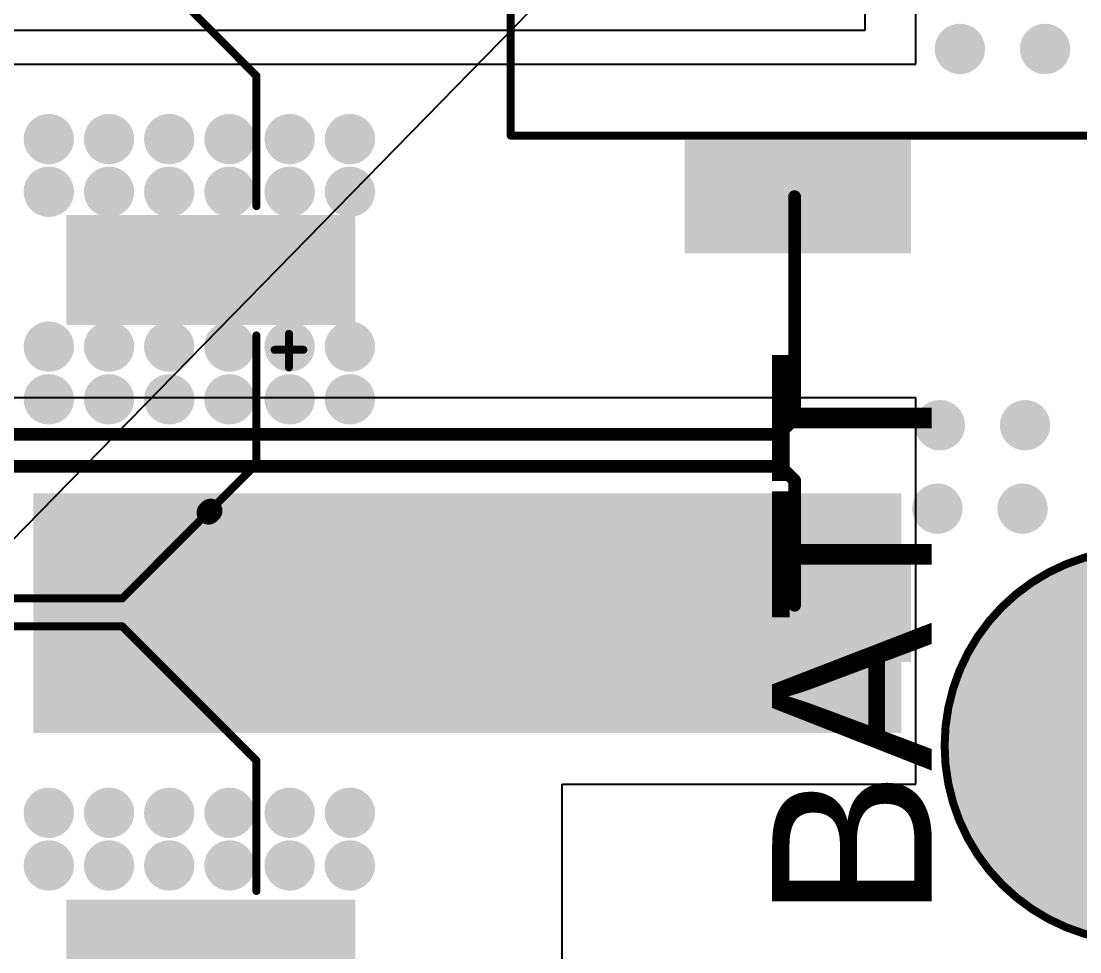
# Model space of a CAD drawing. Header units: millimetres. Extents: x 0 to 214, y 0 to 214.
# Drawn here: x 5.071 to 5.735, y 0.533 to 1.116 of the extents above; entities that cross this region are included whole.
import ezdxf

# ---------------------------------------------------------------- set-up
doc = ezdxf.new("R2010")
doc.units = ezdxf.units.MM
doc.header["$MEASUREMENT"] = 0
for name, color, linetype in [('BottomLayer', 5, 'Continuous'), ('BottomPaste', 16, 'Continuous'), ('BottomSolder', 6, 'Continuous'), ('MultiLayer', 9, 'Continuous'), ('PadHoleLayer', 156, 'Continuous'), ('TopLayer', 1, 'Continuous'), ('TopOverlay', 2, 'Continuous'), ('TopPaste', 8, 'Continuous'), ('TopSolder', 216, 'Continuous'), ('ViaHoleLayer', 16, 'Continuous')]:
    doc.layers.add(name, color=color, linetype=linetype)
doc.styles.add('Arial', font='', dxfattribs={"height": 0.2})
doc.styles.get('Arial').set_extended_font_data('Arial')

# ---------------------------------------------------------------- blocks, each defined once
blk = doc.blocks.new('NB90_12S_S_C_12')
at = {"layer": 'TopOverlay', "const_width": 0.005}
for points in [[(0.5654, 0.04727), (0.5654, 0.55507)], [(0.5654, 0.04727), (0.4237, 0.04727)]]:
    blk.add_lwpolyline(points, dxfattribs=at)
at = {"layer": 'TopOverlay', "const_width": 0.0025}
blk.add_lwpolyline([(0.56415, 0.04727, 1), (0.56665, 0.04727, 1)], format="xyb", close=True, dxfattribs=at)
blk.add_lwpolyline([(0.56415, 0.04727, 1), (0.56665, 0.04727, 1)], format="xyb", close=True, dxfattribs=at)
blk = doc.blocks.new('P____PAK_SO_8_B_54')
at = {"layer": 'BottomSolder'}
blk.add_line((-0.01659, 0.08618), (-213.38337, 208.79736), dxfattribs=at)
blk = doc.blocks.new('FAUL1350_1R5MT_B_61')
at = {"layer": 'BottomLayer'}
for points in [[(-0.28543, 0.10827), (-0.15748, 0.10827), (-0.15748, -0.10827), (-0.28543, -0.10827)], [(0.15748, 0.10827), (0.28543, 0.10827), (0.28543, -0.10827), (0.15748, -0.10827)]]:
    blk.add_hatch(color=5, dxfattribs=at).paths.add_polyline_path(points)
at = {"layer": 'BottomPaste'}
for points in [[(-0.28543, 0.10827), (-0.15748, 0.10827), (-0.15748, -0.10827), (-0.28543, -0.10827)], [(0.15748, 0.10827), (0.28543, 0.10827), (0.28543, -0.10827), (0.15748, -0.10827)]]:
    blk.add_hatch(color=16, dxfattribs=at).paths.add_polyline_path(points)
at = {"layer": 'BottomSolder'}
for points in [[(-0.28943, 0.11227), (-0.15348, 0.11227), (-0.15348, -0.11227), (-0.28943, -0.11227)], [(0.15348, 0.11227), (0.28943, 0.11227), (0.28943, -0.11227), (0.15348, -0.11227)]]:
    blk.add_hatch(color=6, dxfattribs=at).paths.add_polyline_path(points)
blk = doc.blocks.new('50SVPF68M_72')
at = {"layer": 'TopLayer'}
for points in [[(-0.26575, 0.03248), (-0.08858, 0.03248), (-0.08858, -0.03248), (-0.26575, -0.03248)], [(0.08858, 0.03248), (0.26575, 0.03248), (0.26575, -0.03248), (0.08858, -0.03248)]]:
    blk.add_hatch(color=1, dxfattribs=at).paths.add_polyline_path(points)
at = {"layer": 'TopPaste'}
for points in [[(-0.26575, 0.03248), (-0.08858, 0.03248), (-0.08858, -0.03248), (-0.26575, -0.03248)], [(0.08858, 0.03248), (0.26575, 0.03248), (0.26575, -0.03248), (0.08858, -0.03248)]]:
    blk.add_hatch(color=8, dxfattribs=at).paths.add_polyline_path(points)
at = {"layer": 'TopSolder'}
for points in [[(-0.26775, 0.03448), (-0.08658, 0.03448), (-0.08658, -0.03448), (-0.26775, -0.03448)], [(0.08658, 0.03448), (0.26775, 0.03448), (0.26775, -0.03448), (0.08658, -0.03448)]]:
    blk.add_hatch(color=216, dxfattribs=at).paths.add_polyline_path(points)
at = {"layer": 'TopOverlay', "const_width": 0.005}
for points in [[(-0.12165, 0.20576), (-0.20576, 0.12165)], [(0.20576, 0.20576), (-0.12165, 0.20576)], [(0.20576, 0.20576), (0.20576, 0.03356)], [(-0.20576, 0.12165), (-0.20576, 0.041)], [(-0.22617, 0.061), (-0.22617, 0.04)], [(-0.21716, 0.05), (-0.23517, 0.05)], [(0.20576, -0.03356), (0.20576, -0.20576)], [(-0.20576, -0.04), (-0.20576, -0.12165)], [(-0.12165, -0.20576), (-0.20576, -0.12165)], [(0.20576, -0.20576), (-0.12165, -0.20576)]]:
    blk.add_lwpolyline(points, dxfattribs=at)
at = {"layer": 'TopOverlay', "const_width": 0.0025}
for points in [[(-0.1229, 0.20576, 1), (-0.1204, 0.20576, 1)], [(-0.1229, 0.20576, 1), (-0.1204, 0.20576, 1)], [(0.20451, 0.20576, 1), (0.20701, 0.20576, 1)], [(0.20451, 0.20576, 1), (0.20701, 0.20576, 1)], [(-0.20701, 0.12165, 1), (-0.20451, 0.12165, 1)], [(-0.20701, 0.12165, 1), (-0.20451, 0.12165, 1)], [(-0.22742, 0.061, 1), (-0.22492, 0.061, 1)], [(-0.23641, 0.05, 1), (-0.23392, 0.05, 1)], [(-0.21841, 0.05, 1), (-0.21591, 0.05, 1)], [(-0.22742, 0.04, 1), (-0.22492, 0.04, 1)], [(-0.20701, 0.041, 1), (-0.20451, 0.041, 1)], [(0.20451, 0.03356, 1), (0.20701, 0.03356, 1)], [(0.20451, -0.03356, 1), (0.20701, -0.03356, 1)], [(-0.20701, -0.04, 1), (-0.20451, -0.04, 1)], [(-0.20701, -0.12165, 1), (-0.20451, -0.12165, 1)], [(-0.20701, -0.12165, 1), (-0.20451, -0.12165, 1)], [(-0.1229, -0.20576, 1), (-0.1204, -0.20576, 1)], [(-0.1229, -0.20576, 1), (-0.1204, -0.20576, 1)], [(0.20451, -0.20576, 1), (0.20701, -0.20576, 1)], [(0.20451, -0.20576, 1), (0.20701, -0.20576, 1)]]:
    blk.add_lwpolyline(points, format="xyb", close=True, dxfattribs=at)
blk = doc.blocks.new('50SVPF68M_73')
at = {"layer": 'TopLayer'}
for points in [[(-0.26575, 0.03248), (-0.08858, 0.03248), (-0.08858, -0.03248), (-0.26575, -0.03248)], [(0.08858, 0.03248), (0.26575, 0.03248), (0.26575, -0.03248), (0.08858, -0.03248)]]:
    blk.add_hatch(color=1, dxfattribs=at).paths.add_polyline_path(points)
at = {"layer": 'TopPaste'}
for points in [[(-0.26575, 0.03248), (-0.08858, 0.03248), (-0.08858, -0.03248), (-0.26575, -0.03248)], [(0.08858, 0.03248), (0.26575, 0.03248), (0.26575, -0.03248), (0.08858, -0.03248)]]:
    blk.add_hatch(color=8, dxfattribs=at).paths.add_polyline_path(points)
at = {"layer": 'TopSolder'}
for points in [[(-0.26775, 0.03448), (-0.08658, 0.03448), (-0.08658, -0.03448), (-0.26775, -0.03448)], [(0.08658, 0.03448), (0.26775, 0.03448), (0.26775, -0.03448), (0.08658, -0.03448)]]:
    blk.add_hatch(color=216, dxfattribs=at).paths.add_polyline_path(points)
at = {"layer": 'TopOverlay', "const_width": 0.005}
for points in [[(-0.12165, 0.20576), (-0.20576, 0.12165)], [(0.20576, 0.20576), (-0.12165, 0.20576)], [(0.20576, 0.20576), (0.20576, 0.03356)], [(-0.20576, 0.12165), (-0.20576, 0.041)], [(-0.22617, 0.061), (-0.22617, 0.04)], [(-0.21716, 0.05), (-0.23517, 0.05)], [(0.20576, -0.03356), (0.20576, -0.20576)], [(-0.20576, -0.04), (-0.20576, -0.12165)], [(-0.12165, -0.20576), (-0.20576, -0.12165)], [(0.20576, -0.20576), (-0.12165, -0.20576)]]:
    blk.add_lwpolyline(points, dxfattribs=at)
at = {"layer": 'TopOverlay', "const_width": 0.0025}
for points in [[(-0.1229, 0.20576, 1), (-0.1204, 0.20576, 1)], [(-0.1229, 0.20576, 1), (-0.1204, 0.20576, 1)], [(0.20451, 0.20576, 1), (0.20701, 0.20576, 1)], [(0.20451, 0.20576, 1), (0.20701, 0.20576, 1)], [(-0.20701, 0.12165, 1), (-0.20451, 0.12165, 1)], [(-0.20701, 0.12165, 1), (-0.20451, 0.12165, 1)], [(-0.22742, 0.061, 1), (-0.22492, 0.061, 1)], [(-0.23641, 0.05, 1), (-0.23392, 0.05, 1)], [(-0.21841, 0.05, 1), (-0.21591, 0.05, 1)], [(-0.22742, 0.04, 1), (-0.22492, 0.04, 1)], [(-0.20701, 0.041, 1), (-0.20451, 0.041, 1)], [(0.20451, 0.03356, 1), (0.20701, 0.03356, 1)], [(0.20451, -0.03356, 1), (0.20701, -0.03356, 1)], [(-0.20701, -0.04, 1), (-0.20451, -0.04, 1)], [(-0.20701, -0.12165, 1), (-0.20451, -0.12165, 1)], [(-0.20701, -0.12165, 1), (-0.20451, -0.12165, 1)], [(-0.1229, -0.20576, 1), (-0.1204, -0.20576, 1)], [(-0.1229, -0.20576, 1), (-0.1204, -0.20576, 1)], [(0.20451, -0.20576, 1), (0.20701, -0.20576, 1)], [(0.20451, -0.20576, 1), (0.20701, -0.20576, 1)]]:
    blk.add_lwpolyline(points, format="xyb", close=True, dxfattribs=at)
blk = doc.blocks.new('T__H____T____P______3_7___D_____6________101')
at = {"layer": 'BottomLayer'}
h = blk.add_hatch(color=5, dxfattribs=at)
edge = h.paths.add_edge_path()
edge.add_arc((0, 0), 0.11811, 0, 360)
at = {"layer": 'BottomSolder'}
h = blk.add_hatch(color=6, dxfattribs=at)
edge = h.paths.add_edge_path()
edge.add_arc((0, 0), 0.12211, 0, 360)
at = {"layer": 'MultiLayer'}
h = blk.add_hatch(color=9, dxfattribs=at)
edge = h.paths.add_edge_path()
edge.add_arc((0, 0), 0.11811, 0, 360)
at = {"layer": 'PadHoleLayer'}
h = blk.add_hatch(color=156, dxfattribs=at)
edge = h.paths.add_edge_path()
edge.add_arc((0, 0), 0.07283, 0, 360)
at = {"layer": 'TopLayer'}
h = blk.add_hatch(color=1, dxfattribs=at)
edge = h.paths.add_edge_path()
edge.add_arc((0, 0), 0.11811, 0, 360)
at = {"layer": 'TopSolder'}
h = blk.add_hatch(color=216, dxfattribs=at)
edge = h.paths.add_edge_path()
edge.add_arc((0, 0), 0.12211, 0, 360)
at = {"layer": 'TopOverlay'}
for points, const_width in [([(0.123, 0, 1), (-0.123, 0, 1)], 0.005), ([(-0.12425, 0, 1), (-0.12175, 0, 1)], 0.0025), ([(0.12175, 0, 1), (0.12425, 0, 1)], 0.0025)]:
    blk.add_lwpolyline(points, format="xyb", close=True, dxfattribs=dict(at, const_width=const_width))
blk = doc.blocks.new('RES_2512_B_111')
at = {"layer": 'BottomLayer'}
for points in [[(-0.15945, 0.06693), (-0.09646, 0.06693), (-0.09646, -0.06693), (-0.15945, -0.06693)], [(0.09646, 0.06693), (0.15945, 0.06693), (0.15945, -0.06693), (0.09646, -0.06693)]]:
    blk.add_hatch(color=5, dxfattribs=at).paths.add_polyline_path(points)
at = {"layer": 'BottomPaste'}
for points in [[(-0.15945, 0.06693), (-0.09646, 0.06693), (-0.09646, -0.06693), (-0.15945, -0.06693)], [(0.09646, 0.06693), (0.15945, 0.06693), (0.15945, -0.06693), (0.09646, -0.06693)]]:
    blk.add_hatch(color=16, dxfattribs=at).paths.add_polyline_path(points)
at = {"layer": 'BottomSolder'}
for points in [[(-0.16345, 0.07093), (-0.09246, 0.07093), (-0.09246, -0.07093), (-0.16345, -0.07093)], [(0.09246, 0.07093), (0.16345, 0.07093), (0.16345, -0.07093), (0.09246, -0.07093)]]:
    blk.add_hatch(color=6, dxfattribs=at).paths.add_polyline_path(points)

msp = doc.modelspace()

# ---------------------------------------------------------------- hatches: boundary and pattern name
at = {"layer": 'BottomLayer'}
h = msp.add_hatch(color=5, dxfattribs=at)
edge = h.paths.add_edge_path()
edge.add_arc((5.65957, 1.09845), 0.01181, 0, 360)
h = msp.add_hatch(color=5, dxfattribs=at)
edge = h.paths.add_edge_path()
edge.add_arc((5.71293, 1.09845), 0.01181, 0, 360)
h = msp.add_hatch(color=5, dxfattribs=at)
edge = h.paths.add_edge_path()
edge.add_arc((5.08866, 1.042), 0.01181, 0, 360)
h = msp.add_hatch(color=5, dxfattribs=at)
edge = h.paths.add_edge_path()
edge.add_arc((5.1264, 1.042), 0.01181, 0, 360)
h = msp.add_hatch(color=5, dxfattribs=at)
edge = h.paths.add_edge_path()
edge.add_arc((5.16413, 1.042), 0.01181, 0, 360)
h = msp.add_hatch(color=5, dxfattribs=at)
edge = h.paths.add_edge_path()
edge.add_arc((5.20186, 1.042), 0.01181, 0, 360)
h = msp.add_hatch(color=5, dxfattribs=at)
edge = h.paths.add_edge_path()
edge.add_arc((5.2396, 1.042), 0.01181, 0, 360)
h = msp.add_hatch(color=5, dxfattribs=at)
edge = h.paths.add_edge_path()
edge.add_arc((5.27733, 1.042), 0.01181, 0, 360)
h = msp.add_hatch(color=5, dxfattribs=at)
edge = h.paths.add_edge_path()
edge.add_arc((5.08867, 1.009), 0.01181, 0, 360)
h = msp.add_hatch(color=5, dxfattribs=at)
edge = h.paths.add_edge_path()
edge.add_arc((5.1264, 1.009), 0.01181, 0, 360)
h = msp.add_hatch(color=5, dxfattribs=at)
edge = h.paths.add_edge_path()
edge.add_arc((5.16413, 1.009), 0.01181, 0, 360)
h = msp.add_hatch(color=5, dxfattribs=at)
edge = h.paths.add_edge_path()
edge.add_arc((5.20187, 1.009), 0.01181, 0, 360)
h = msp.add_hatch(color=5, dxfattribs=at)
edge = h.paths.add_edge_path()
edge.add_arc((5.2396, 1.009), 0.01181, 0, 360)
h = msp.add_hatch(color=5, dxfattribs=at)
edge = h.paths.add_edge_path()
edge.add_arc((5.27733, 1.009), 0.01181, 0, 360)
h = msp.add_hatch(color=5, dxfattribs=at)
edge = h.paths.add_edge_path()
edge.add_arc((5.08867, 0.912), 0.01181, 0, 360)
h = msp.add_hatch(color=5, dxfattribs=at)
edge = h.paths.add_edge_path()
edge.add_arc((5.1264, 0.912), 0.01181, 0, 360)
h = msp.add_hatch(color=5, dxfattribs=at)
edge = h.paths.add_edge_path()
edge.add_arc((5.16413, 0.912), 0.01181, 0, 360)
h = msp.add_hatch(color=5, dxfattribs=at)
edge = h.paths.add_edge_path()
edge.add_arc((5.20187, 0.912), 0.01181, 0, 360)
h = msp.add_hatch(color=5, dxfattribs=at)
edge = h.paths.add_edge_path()
edge.add_arc((5.2396, 0.912), 0.01181, 0, 360)
h = msp.add_hatch(color=5, dxfattribs=at)
edge = h.paths.add_edge_path()
edge.add_arc((5.27733, 0.912), 0.01181, 0, 360)
h = msp.add_hatch(color=5, dxfattribs=at)
edge = h.paths.add_edge_path()
edge.add_arc((5.08866, 0.879), 0.01181, 0, 360)
h = msp.add_hatch(color=5, dxfattribs=at)
edge = h.paths.add_edge_path()
edge.add_arc((5.1264, 0.879), 0.01181, 0, 360)
h = msp.add_hatch(color=5, dxfattribs=at)
edge = h.paths.add_edge_path()
edge.add_arc((5.16413, 0.879), 0.01181, 0, 360)
h = msp.add_hatch(color=5, dxfattribs=at)
edge = h.paths.add_edge_path()
edge.add_arc((5.20186, 0.879), 0.01181, 0, 360)
h = msp.add_hatch(color=5, dxfattribs=at)
edge = h.paths.add_edge_path()
edge.add_arc((5.2396, 0.879), 0.01181, 0, 360)
h = msp.add_hatch(color=5, dxfattribs=at)
edge = h.paths.add_edge_path()
edge.add_arc((5.27733, 0.879), 0.01181, 0, 360)
h = msp.add_hatch(color=5, dxfattribs=at)
edge = h.paths.add_edge_path()
edge.add_arc((5.64705, 0.86278), 0.01181, 0, 360)
h = msp.add_hatch(color=5, dxfattribs=at)
edge = h.paths.add_edge_path()
edge.add_arc((5.7004, 0.86278), 0.01181, 0, 360)
for points in [[(5.079, 0.67), (5.62293, 0.67), (5.62293, 0.82), (5.079, 0.82)], [(5.079, 0.67), (5.344, 0.67), (5.344, 0.818), (5.079, 0.818)]]:
    msp.add_hatch(color=5, dxfattribs=at).paths.add_polyline_path(points)
h = msp.add_hatch(color=5, dxfattribs=at)
edge = h.paths.add_edge_path()
edge.add_arc((5.64547, 0.81052), 0.01181, 0, 360)
h = msp.add_hatch(color=5, dxfattribs=at)
edge = h.paths.add_edge_path()
edge.add_arc((5.69883, 0.81052), 0.01181, 0, 360)
h = msp.add_hatch(color=5, dxfattribs=at)
edge = h.paths.add_edge_path()
edge.add_arc((5.08866, 0.62), 0.01181, 0, 360)
h = msp.add_hatch(color=5, dxfattribs=at)
edge = h.paths.add_edge_path()
edge.add_arc((5.1264, 0.62), 0.01181, 0, 360)
h = msp.add_hatch(color=5, dxfattribs=at)
edge = h.paths.add_edge_path()
edge.add_arc((5.16413, 0.62), 0.01181, 0, 360)
h = msp.add_hatch(color=5, dxfattribs=at)
edge = h.paths.add_edge_path()
edge.add_arc((5.20186, 0.62), 0.01181, 0, 360)
h = msp.add_hatch(color=5, dxfattribs=at)
edge = h.paths.add_edge_path()
edge.add_arc((5.2396, 0.62), 0.01181, 0, 360)
h = msp.add_hatch(color=5, dxfattribs=at)
edge = h.paths.add_edge_path()
edge.add_arc((5.27733, 0.62), 0.01181, 0, 360)
h = msp.add_hatch(color=5, dxfattribs=at)
edge = h.paths.add_edge_path()
edge.add_arc((5.08867, 0.587), 0.01181, 0, 360)
h = msp.add_hatch(color=5, dxfattribs=at)
edge = h.paths.add_edge_path()
edge.add_arc((5.1264, 0.587), 0.01181, 0, 360)
h = msp.add_hatch(color=5, dxfattribs=at)
edge = h.paths.add_edge_path()
edge.add_arc((5.16413, 0.587), 0.01181, 0, 360)
h = msp.add_hatch(color=5, dxfattribs=at)
edge = h.paths.add_edge_path()
edge.add_arc((5.20187, 0.587), 0.01181, 0, 360)
h = msp.add_hatch(color=5, dxfattribs=at)
edge = h.paths.add_edge_path()
edge.add_arc((5.2396, 0.587), 0.01181, 0, 360)
h = msp.add_hatch(color=5, dxfattribs=at)
edge = h.paths.add_edge_path()
edge.add_arc((5.27733, 0.587), 0.01181, 0, 360)
at = {"layer": 'BottomSolder'}
h = msp.add_hatch(color=6, dxfattribs=at)
edge = h.paths.add_edge_path()
edge.add_arc((5.65957, 1.09845), 0.01581, 0, 360)
h = msp.add_hatch(color=6, dxfattribs=at)
edge = h.paths.add_edge_path()
edge.add_arc((5.71293, 1.09845), 0.01581, 0, 360)
h = msp.add_hatch(color=6, dxfattribs=at)
edge = h.paths.add_edge_path()
edge.add_arc((5.08866, 1.042), 0.01581, 0, 360)
h = msp.add_hatch(color=6, dxfattribs=at)
edge = h.paths.add_edge_path()
edge.add_arc((5.1264, 1.042), 0.01581, 0, 360)
h = msp.add_hatch(color=6, dxfattribs=at)
edge = h.paths.add_edge_path()
edge.add_arc((5.16413, 1.042), 0.01581, 0, 360)
h = msp.add_hatch(color=6, dxfattribs=at)
edge = h.paths.add_edge_path()
edge.add_arc((5.20186, 1.042), 0.01581, 0, 360)
h = msp.add_hatch(color=6, dxfattribs=at)
edge = h.paths.add_edge_path()
edge.add_arc((5.2396, 1.042), 0.01581, 0, 360)
h = msp.add_hatch(color=6, dxfattribs=at)
edge = h.paths.add_edge_path()
edge.add_arc((5.27733, 1.042), 0.01581, 0, 360)
h = msp.add_hatch(color=6, dxfattribs=at)
edge = h.paths.add_edge_path()
edge.add_arc((5.08867, 1.009), 0.01581, 0, 360)
h = msp.add_hatch(color=6, dxfattribs=at)
edge = h.paths.add_edge_path()
edge.add_arc((5.1264, 1.009), 0.01581, 0, 360)
h = msp.add_hatch(color=6, dxfattribs=at)
edge = h.paths.add_edge_path()
edge.add_arc((5.16413, 1.009), 0.01581, 0, 360)
h = msp.add_hatch(color=6, dxfattribs=at)
edge = h.paths.add_edge_path()
edge.add_arc((5.20187, 1.009), 0.01581, 0, 360)
h = msp.add_hatch(color=6, dxfattribs=at)
edge = h.paths.add_edge_path()
edge.add_arc((5.2396, 1.009), 0.01581, 0, 360)
h = msp.add_hatch(color=6, dxfattribs=at)
edge = h.paths.add_edge_path()
edge.add_arc((5.27733, 1.009), 0.01581, 0, 360)
h = msp.add_hatch(color=6, dxfattribs=at)
edge = h.paths.add_edge_path()
edge.add_arc((5.08867, 0.912), 0.01581, 0, 360)
h = msp.add_hatch(color=6, dxfattribs=at)
edge = h.paths.add_edge_path()
edge.add_arc((5.1264, 0.912), 0.01581, 0, 360)
h = msp.add_hatch(color=6, dxfattribs=at)
edge = h.paths.add_edge_path()
edge.add_arc((5.16413, 0.912), 0.01581, 0, 360)
h = msp.add_hatch(color=6, dxfattribs=at)
edge = h.paths.add_edge_path()
edge.add_arc((5.20187, 0.912), 0.01581, 0, 360)
h = msp.add_hatch(color=6, dxfattribs=at)
edge = h.paths.add_edge_path()
edge.add_arc((5.2396, 0.912), 0.01581, 0, 360)
h = msp.add_hatch(color=6, dxfattribs=at)
edge = h.paths.add_edge_path()
edge.add_arc((5.27733, 0.912), 0.01581, 0, 360)
h = msp.add_hatch(color=6, dxfattribs=at)
edge = h.paths.add_edge_path()
edge.add_arc((5.08866, 0.879), 0.01581, 0, 360)
h = msp.add_hatch(color=6, dxfattribs=at)
edge = h.paths.add_edge_path()
edge.add_arc((5.1264, 0.879), 0.01581, 0, 360)
h = msp.add_hatch(color=6, dxfattribs=at)
edge = h.paths.add_edge_path()
edge.add_arc((5.16413, 0.879), 0.01581, 0, 360)
h = msp.add_hatch(color=6, dxfattribs=at)
edge = h.paths.add_edge_path()
edge.add_arc((5.20186, 0.879), 0.01581, 0, 360)
h = msp.add_hatch(color=6, dxfattribs=at)
edge = h.paths.add_edge_path()
edge.add_arc((5.2396, 0.879), 0.01581, 0, 360)
h = msp.add_hatch(color=6, dxfattribs=at)
edge = h.paths.add_edge_path()
edge.add_arc((5.27733, 0.879), 0.01581, 0, 360)
h = msp.add_hatch(color=6, dxfattribs=at)
edge = h.paths.add_edge_path()
edge.add_arc((5.64705, 0.86278), 0.01581, 0, 360)
h = msp.add_hatch(color=6, dxfattribs=at)
edge = h.paths.add_edge_path()
edge.add_arc((5.7004, 0.86278), 0.01581, 0, 360)
h = msp.add_hatch(color=6, dxfattribs=at)
edge = h.paths.add_edge_path()
edge.add_arc((5.64547, 0.81052), 0.01581, 0, 360)
h = msp.add_hatch(color=6, dxfattribs=at)
edge = h.paths.add_edge_path()
edge.add_arc((5.69883, 0.81052), 0.01581, 0, 360)
h = msp.add_hatch(color=6, dxfattribs=at)
edge = h.paths.add_edge_path()
edge.add_arc((5.08866, 0.62), 0.01581, 0, 360)
h = msp.add_hatch(color=6, dxfattribs=at)
edge = h.paths.add_edge_path()
edge.add_arc((5.1264, 0.62), 0.01581, 0, 360)
h = msp.add_hatch(color=6, dxfattribs=at)
edge = h.paths.add_edge_path()
edge.add_arc((5.16413, 0.62), 0.01581, 0, 360)
h = msp.add_hatch(color=6, dxfattribs=at)
edge = h.paths.add_edge_path()
edge.add_arc((5.20186, 0.62), 0.01581, 0, 360)
h = msp.add_hatch(color=6, dxfattribs=at)
edge = h.paths.add_edge_path()
edge.add_arc((5.2396, 0.62), 0.01581, 0, 360)
h = msp.add_hatch(color=6, dxfattribs=at)
edge = h.paths.add_edge_path()
edge.add_arc((5.27733, 0.62), 0.01581, 0, 360)
h = msp.add_hatch(color=6, dxfattribs=at)
edge = h.paths.add_edge_path()
edge.add_arc((5.08867, 0.587), 0.01581, 0, 360)
h = msp.add_hatch(color=6, dxfattribs=at)
edge = h.paths.add_edge_path()
edge.add_arc((5.1264, 0.587), 0.01581, 0, 360)
h = msp.add_hatch(color=6, dxfattribs=at)
edge = h.paths.add_edge_path()
edge.add_arc((5.16413, 0.587), 0.01581, 0, 360)
h = msp.add_hatch(color=6, dxfattribs=at)
edge = h.paths.add_edge_path()
edge.add_arc((5.20187, 0.587), 0.01581, 0, 360)
h = msp.add_hatch(color=6, dxfattribs=at)
edge = h.paths.add_edge_path()
edge.add_arc((5.2396, 0.587), 0.01581, 0, 360)
h = msp.add_hatch(color=6, dxfattribs=at)
edge = h.paths.add_edge_path()
edge.add_arc((5.27733, 0.587), 0.01581, 0, 360)
at = {"layer": 'TopLayer'}
h = msp.add_hatch(color=1, dxfattribs=at)
edge = h.paths.add_edge_path()
edge.add_arc((5.65957, 1.09845), 0.01181, 0, 360)
h = msp.add_hatch(color=1, dxfattribs=at)
edge = h.paths.add_edge_path()
edge.add_arc((5.71293, 1.09845), 0.01181, 0, 360)
h = msp.add_hatch(color=1, dxfattribs=at)
edge = h.paths.add_edge_path()
edge.add_arc((5.08866, 1.042), 0.01181, 0, 360)
h = msp.add_hatch(color=1, dxfattribs=at)
edge = h.paths.add_edge_path()
edge.add_arc((5.1264, 1.042), 0.01181, 0, 360)
h = msp.add_hatch(color=1, dxfattribs=at)
edge = h.paths.add_edge_path()
edge.add_arc((5.16413, 1.042), 0.01181, 0, 360)
h = msp.add_hatch(color=1, dxfattribs=at)
edge = h.paths.add_edge_path()
edge.add_arc((5.20186, 1.042), 0.01181, 0, 360)
h = msp.add_hatch(color=1, dxfattribs=at)
edge = h.paths.add_edge_path()
edge.add_arc((5.2396, 1.042), 0.01181, 0, 360)
h = msp.add_hatch(color=1, dxfattribs=at)
edge = h.paths.add_edge_path()
edge.add_arc((5.27733, 1.042), 0.01181, 0, 360)
h = msp.add_hatch(color=1, dxfattribs=at)
edge = h.paths.add_edge_path()
edge.add_arc((5.08867, 1.009), 0.01181, 0, 360)
h = msp.add_hatch(color=1, dxfattribs=at)
edge = h.paths.add_edge_path()
edge.add_arc((5.1264, 1.009), 0.01181, 0, 360)
h = msp.add_hatch(color=1, dxfattribs=at)
edge = h.paths.add_edge_path()
edge.add_arc((5.16413, 1.009), 0.01181, 0, 360)
h = msp.add_hatch(color=1, dxfattribs=at)
edge = h.paths.add_edge_path()
edge.add_arc((5.20187, 1.009), 0.01181, 0, 360)
h = msp.add_hatch(color=1, dxfattribs=at)
edge = h.paths.add_edge_path()
edge.add_arc((5.2396, 1.009), 0.01181, 0, 360)
h = msp.add_hatch(color=1, dxfattribs=at)
edge = h.paths.add_edge_path()
edge.add_arc((5.27733, 1.009), 0.01181, 0, 360)
h = msp.add_hatch(color=1, dxfattribs=at)
edge = h.paths.add_edge_path()
edge.add_arc((5.08867, 0.912), 0.01181, 0, 360)
h = msp.add_hatch(color=1, dxfattribs=at)
edge = h.paths.add_edge_path()
edge.add_arc((5.1264, 0.912), 0.01181, 0, 360)
h = msp.add_hatch(color=1, dxfattribs=at)
edge = h.paths.add_edge_path()
edge.add_arc((5.16413, 0.912), 0.01181, 0, 360)
h = msp.add_hatch(color=1, dxfattribs=at)
edge = h.paths.add_edge_path()
edge.add_arc((5.20187, 0.912), 0.01181, 0, 360)
h = msp.add_hatch(color=1, dxfattribs=at)
edge = h.paths.add_edge_path()
edge.add_arc((5.2396, 0.912), 0.01181, 0, 360)
h = msp.add_hatch(color=1, dxfattribs=at)
edge = h.paths.add_edge_path()
edge.add_arc((5.27733, 0.912), 0.01181, 0, 360)
h = msp.add_hatch(color=1, dxfattribs=at)
edge = h.paths.add_edge_path()
edge.add_arc((5.08866, 0.879), 0.01181, 0, 360)
h = msp.add_hatch(color=1, dxfattribs=at)
edge = h.paths.add_edge_path()
edge.add_arc((5.1264, 0.879), 0.01181, 0, 360)
h = msp.add_hatch(color=1, dxfattribs=at)
edge = h.paths.add_edge_path()
edge.add_arc((5.16413, 0.879), 0.01181, 0, 360)
h = msp.add_hatch(color=1, dxfattribs=at)
edge = h.paths.add_edge_path()
edge.add_arc((5.20186, 0.879), 0.01181, 0, 360)
h = msp.add_hatch(color=1, dxfattribs=at)
edge = h.paths.add_edge_path()
edge.add_arc((5.2396, 0.879), 0.01181, 0, 360)
h = msp.add_hatch(color=1, dxfattribs=at)
edge = h.paths.add_edge_path()
edge.add_arc((5.27733, 0.879), 0.01181, 0, 360)
h = msp.add_hatch(color=1, dxfattribs=at)
edge = h.paths.add_edge_path()
edge.add_arc((5.64705, 0.86278), 0.01181, 0, 360)
h = msp.add_hatch(color=1, dxfattribs=at)
edge = h.paths.add_edge_path()
edge.add_arc((5.7004, 0.86278), 0.01181, 0, 360)
h = msp.add_hatch(color=1, dxfattribs=at)
edge = h.paths.add_edge_path()
edge.add_arc((5.64547, 0.81052), 0.01181, 0, 360)
h = msp.add_hatch(color=1, dxfattribs=at)
edge = h.paths.add_edge_path()
edge.add_arc((5.69883, 0.81052), 0.01181, 0, 360)
h = msp.add_hatch(color=1, dxfattribs=at)
edge = h.paths.add_edge_path()
edge.add_arc((5.08866, 0.62), 0.01181, 0, 360)
h = msp.add_hatch(color=1, dxfattribs=at)
edge = h.paths.add_edge_path()
edge.add_arc((5.1264, 0.62), 0.01181, 0, 360)
h = msp.add_hatch(color=1, dxfattribs=at)
edge = h.paths.add_edge_path()
edge.add_arc((5.16413, 0.62), 0.01181, 0, 360)
h = msp.add_hatch(color=1, dxfattribs=at)
edge = h.paths.add_edge_path()
edge.add_arc((5.20186, 0.62), 0.01181, 0, 360)
h = msp.add_hatch(color=1, dxfattribs=at)
edge = h.paths.add_edge_path()
edge.add_arc((5.2396, 0.62), 0.01181, 0, 360)
h = msp.add_hatch(color=1, dxfattribs=at)
edge = h.paths.add_edge_path()
edge.add_arc((5.27733, 0.62), 0.01181, 0, 360)
h = msp.add_hatch(color=1, dxfattribs=at)
edge = h.paths.add_edge_path()
edge.add_arc((5.08867, 0.587), 0.01181, 0, 360)
h = msp.add_hatch(color=1, dxfattribs=at)
edge = h.paths.add_edge_path()
edge.add_arc((5.1264, 0.587), 0.01181, 0, 360)
h = msp.add_hatch(color=1, dxfattribs=at)
edge = h.paths.add_edge_path()
edge.add_arc((5.16413, 0.587), 0.01181, 0, 360)
h = msp.add_hatch(color=1, dxfattribs=at)
edge = h.paths.add_edge_path()
edge.add_arc((5.20187, 0.587), 0.01181, 0, 360)
h = msp.add_hatch(color=1, dxfattribs=at)
edge = h.paths.add_edge_path()
edge.add_arc((5.2396, 0.587), 0.01181, 0, 360)
h = msp.add_hatch(color=1, dxfattribs=at)
edge = h.paths.add_edge_path()
edge.add_arc((5.27733, 0.587), 0.01181, 0, 360)
at = {"layer": 'TopSolder'}
h = msp.add_hatch(color=216, dxfattribs=at)
edge = h.paths.add_edge_path()
edge.add_arc((5.65957, 1.09845), 0.01581, 0, 360)
h = msp.add_hatch(color=216, dxfattribs=at)
edge = h.paths.add_edge_path()
edge.add_arc((5.71293, 1.09845), 0.01581, 0, 360)
h = msp.add_hatch(color=216, dxfattribs=at)
edge = h.paths.add_edge_path()
edge.add_arc((5.08866, 1.042), 0.01581, 0, 360)
h = msp.add_hatch(color=216, dxfattribs=at)
edge = h.paths.add_edge_path()
edge.add_arc((5.1264, 1.042), 0.01581, 0, 360)
h = msp.add_hatch(color=216, dxfattribs=at)
edge = h.paths.add_edge_path()
edge.add_arc((5.16413, 1.042), 0.01581, 0, 360)
h = msp.add_hatch(color=216, dxfattribs=at)
edge = h.paths.add_edge_path()
edge.add_arc((5.20186, 1.042), 0.01581, 0, 360)
h = msp.add_hatch(color=216, dxfattribs=at)
edge = h.paths.add_edge_path()
edge.add_arc((5.2396, 1.042), 0.01581, 0, 360)
h = msp.add_hatch(color=216, dxfattribs=at)
edge = h.paths.add_edge_path()
edge.add_arc((5.27733, 1.042), 0.01581, 0, 360)
h = msp.add_hatch(color=216, dxfattribs=at)
edge = h.paths.add_edge_path()
edge.add_arc((5.08867, 1.009), 0.01581, 0, 360)
h = msp.add_hatch(color=216, dxfattribs=at)
edge = h.paths.add_edge_path()
edge.add_arc((5.1264, 1.009), 0.01581, 0, 360)
h = msp.add_hatch(color=216, dxfattribs=at)
edge = h.paths.add_edge_path()
edge.add_arc((5.16413, 1.009), 0.01581, 0, 360)
h = msp.add_hatch(color=216, dxfattribs=at)
edge = h.paths.add_edge_path()
edge.add_arc((5.20187, 1.009), 0.01581, 0, 360)
h = msp.add_hatch(color=216, dxfattribs=at)
edge = h.paths.add_edge_path()
edge.add_arc((5.2396, 1.009), 0.01581, 0, 360)
h = msp.add_hatch(color=216, dxfattribs=at)
edge = h.paths.add_edge_path()
edge.add_arc((5.27733, 1.009), 0.01581, 0, 360)
h = msp.add_hatch(color=216, dxfattribs=at)
edge = h.paths.add_edge_path()
edge.add_arc((5.08867, 0.912), 0.01581, 0, 360)
h = msp.add_hatch(color=216, dxfattribs=at)
edge = h.paths.add_edge_path()
edge.add_arc((5.1264, 0.912), 0.01581, 0, 360)
h = msp.add_hatch(color=216, dxfattribs=at)
edge = h.paths.add_edge_path()
edge.add_arc((5.16413, 0.912), 0.01581, 0, 360)
h = msp.add_hatch(color=216, dxfattribs=at)
edge = h.paths.add_edge_path()
edge.add_arc((5.20187, 0.912), 0.01581, 0, 360)
h = msp.add_hatch(color=216, dxfattribs=at)
edge = h.paths.add_edge_path()
edge.add_arc((5.2396, 0.912), 0.01581, 0, 360)
h = msp.add_hatch(color=216, dxfattribs=at)
edge = h.paths.add_edge_path()
edge.add_arc((5.27733, 0.912), 0.01581, 0, 360)
h = msp.add_hatch(color=216, dxfattribs=at)
edge = h.paths.add_edge_path()
edge.add_arc((5.08866, 0.879), 0.01581, 0, 360)
h = msp.add_hatch(color=216, dxfattribs=at)
edge = h.paths.add_edge_path()
edge.add_arc((5.1264, 0.879), 0.01581, 0, 360)
h = msp.add_hatch(color=216, dxfattribs=at)
edge = h.paths.add_edge_path()
edge.add_arc((5.16413, 0.879), 0.01581, 0, 360)
h = msp.add_hatch(color=216, dxfattribs=at)
edge = h.paths.add_edge_path()
edge.add_arc((5.20186, 0.879), 0.01581, 0, 360)
h = msp.add_hatch(color=216, dxfattribs=at)
edge = h.paths.add_edge_path()
edge.add_arc((5.2396, 0.879), 0.01581, 0, 360)
h = msp.add_hatch(color=216, dxfattribs=at)
edge = h.paths.add_edge_path()
edge.add_arc((5.27733, 0.879), 0.01581, 0, 360)
h = msp.add_hatch(color=216, dxfattribs=at)
edge = h.paths.add_edge_path()
edge.add_arc((5.64705, 0.86278), 0.01581, 0, 360)
h = msp.add_hatch(color=216, dxfattribs=at)
edge = h.paths.add_edge_path()
edge.add_arc((5.7004, 0.86278), 0.01581, 0, 360)
h = msp.add_hatch(color=216, dxfattribs=at)
edge = h.paths.add_edge_path()
edge.add_arc((5.64547, 0.81052), 0.01581, 0, 360)
h = msp.add_hatch(color=216, dxfattribs=at)
edge = h.paths.add_edge_path()
edge.add_arc((5.69883, 0.81052), 0.01581, 0, 360)
h = msp.add_hatch(color=216, dxfattribs=at)
edge = h.paths.add_edge_path()
edge.add_arc((5.08866, 0.62), 0.01581, 0, 360)
h = msp.add_hatch(color=216, dxfattribs=at)
edge = h.paths.add_edge_path()
edge.add_arc((5.1264, 0.62), 0.01581, 0, 360)
h = msp.add_hatch(color=216, dxfattribs=at)
edge = h.paths.add_edge_path()
edge.add_arc((5.16413, 0.62), 0.01581, 0, 360)
h = msp.add_hatch(color=216, dxfattribs=at)
edge = h.paths.add_edge_path()
edge.add_arc((5.20186, 0.62), 0.01581, 0, 360)
h = msp.add_hatch(color=216, dxfattribs=at)
edge = h.paths.add_edge_path()
edge.add_arc((5.2396, 0.62), 0.01581, 0, 360)
h = msp.add_hatch(color=216, dxfattribs=at)
edge = h.paths.add_edge_path()
edge.add_arc((5.27733, 0.62), 0.01581, 0, 360)
h = msp.add_hatch(color=216, dxfattribs=at)
edge = h.paths.add_edge_path()
edge.add_arc((5.08867, 0.587), 0.01581, 0, 360)
h = msp.add_hatch(color=216, dxfattribs=at)
edge = h.paths.add_edge_path()
edge.add_arc((5.1264, 0.587), 0.01581, 0, 360)
h = msp.add_hatch(color=216, dxfattribs=at)
edge = h.paths.add_edge_path()
edge.add_arc((5.16413, 0.587), 0.01581, 0, 360)
h = msp.add_hatch(color=216, dxfattribs=at)
edge = h.paths.add_edge_path()
edge.add_arc((5.20187, 0.587), 0.01581, 0, 360)
h = msp.add_hatch(color=216, dxfattribs=at)
edge = h.paths.add_edge_path()
edge.add_arc((5.2396, 0.587), 0.01581, 0, 360)
h = msp.add_hatch(color=216, dxfattribs=at)
edge = h.paths.add_edge_path()
edge.add_arc((5.27733, 0.587), 0.01581, 0, 360)
at = {"layer": 'ViaHoleLayer'}
h = msp.add_hatch(color=16, dxfattribs=at)
edge = h.paths.add_edge_path()
edge.add_arc((5.65957, 1.09845), 0.00591, 0, 360)
h = msp.add_hatch(color=16, dxfattribs=at)
edge = h.paths.add_edge_path()
edge.add_arc((5.71293, 1.09845), 0.00591, 0, 360)
h = msp.add_hatch(color=16, dxfattribs=at)
edge = h.paths.add_edge_path()
edge.add_arc((5.08866, 1.042), 0.00591, 0, 360)
h = msp.add_hatch(color=16, dxfattribs=at)
edge = h.paths.add_edge_path()
edge.add_arc((5.1264, 1.042), 0.00591, 0, 360)
h = msp.add_hatch(color=16, dxfattribs=at)
edge = h.paths.add_edge_path()
edge.add_arc((5.16413, 1.042), 0.00591, 0, 360)
h = msp.add_hatch(color=16, dxfattribs=at)
edge = h.paths.add_edge_path()
edge.add_arc((5.20186, 1.042), 0.00591, 0, 360)
h = msp.add_hatch(color=16, dxfattribs=at)
edge = h.paths.add_edge_path()
edge.add_arc((5.2396, 1.042), 0.00591, 0, 360)
h = msp.add_hatch(color=16, dxfattribs=at)
edge = h.paths.add_edge_path()
edge.add_arc((5.27733, 1.042), 0.00591, 0, 360)
h = msp.add_hatch(color=16, dxfattribs=at)
edge = h.paths.add_edge_path()
edge.add_arc((5.08867, 1.009), 0.00591, 0, 360)
h = msp.add_hatch(color=16, dxfattribs=at)
edge = h.paths.add_edge_path()
edge.add_arc((5.1264, 1.009), 0.00591, 0, 360)
h = msp.add_hatch(color=16, dxfattribs=at)
edge = h.paths.add_edge_path()
edge.add_arc((5.16413, 1.009), 0.00591, 0, 360)
h = msp.add_hatch(color=16, dxfattribs=at)
edge = h.paths.add_edge_path()
edge.add_arc((5.20187, 1.009), 0.00591, 0, 360)
h = msp.add_hatch(color=16, dxfattribs=at)
edge = h.paths.add_edge_path()
edge.add_arc((5.2396, 1.009), 0.00591, 0, 360)
h = msp.add_hatch(color=16, dxfattribs=at)
edge = h.paths.add_edge_path()
edge.add_arc((5.27733, 1.009), 0.00591, 0, 360)
h = msp.add_hatch(color=16, dxfattribs=at)
edge = h.paths.add_edge_path()
edge.add_arc((5.08867, 0.912), 0.00591, 0, 360)
h = msp.add_hatch(color=16, dxfattribs=at)
edge = h.paths.add_edge_path()
edge.add_arc((5.1264, 0.912), 0.00591, 0, 360)
h = msp.add_hatch(color=16, dxfattribs=at)
edge = h.paths.add_edge_path()
edge.add_arc((5.16413, 0.912), 0.00591, 0, 360)
h = msp.add_hatch(color=16, dxfattribs=at)
edge = h.paths.add_edge_path()
edge.add_arc((5.20187, 0.912), 0.00591, 0, 360)
h = msp.add_hatch(color=16, dxfattribs=at)
edge = h.paths.add_edge_path()
edge.add_arc((5.2396, 0.912), 0.00591, 0, 360)
h = msp.add_hatch(color=16, dxfattribs=at)
edge = h.paths.add_edge_path()
edge.add_arc((5.27733, 0.912), 0.00591, 0, 360)
h = msp.add_hatch(color=16, dxfattribs=at)
edge = h.paths.add_edge_path()
edge.add_arc((5.08866, 0.879), 0.00591, 0, 360)
h = msp.add_hatch(color=16, dxfattribs=at)
edge = h.paths.add_edge_path()
edge.add_arc((5.1264, 0.879), 0.00591, 0, 360)
h = msp.add_hatch(color=16, dxfattribs=at)
edge = h.paths.add_edge_path()
edge.add_arc((5.16413, 0.879), 0.00591, 0, 360)
h = msp.add_hatch(color=16, dxfattribs=at)
edge = h.paths.add_edge_path()
edge.add_arc((5.20186, 0.879), 0.00591, 0, 360)
h = msp.add_hatch(color=16, dxfattribs=at)
edge = h.paths.add_edge_path()
edge.add_arc((5.2396, 0.879), 0.00591, 0, 360)
h = msp.add_hatch(color=16, dxfattribs=at)
edge = h.paths.add_edge_path()
edge.add_arc((5.27733, 0.879), 0.00591, 0, 360)
h = msp.add_hatch(color=16, dxfattribs=at)
edge = h.paths.add_edge_path()
edge.add_arc((5.64705, 0.86278), 0.00591, 0, 360)
h = msp.add_hatch(color=16, dxfattribs=at)
edge = h.paths.add_edge_path()
edge.add_arc((5.7004, 0.86278), 0.00591, 0, 360)
h = msp.add_hatch(color=16, dxfattribs=at)
edge = h.paths.add_edge_path()
edge.add_arc((5.64547, 0.81052), 0.00591, 0, 360)
h = msp.add_hatch(color=16, dxfattribs=at)
edge = h.paths.add_edge_path()
edge.add_arc((5.69883, 0.81052), 0.00591, 0, 360)
h = msp.add_hatch(color=16, dxfattribs=at)
edge = h.paths.add_edge_path()
edge.add_arc((5.08866, 0.62), 0.00591, 0, 360)
h = msp.add_hatch(color=16, dxfattribs=at)
edge = h.paths.add_edge_path()
edge.add_arc((5.1264, 0.62), 0.00591, 0, 360)
h = msp.add_hatch(color=16, dxfattribs=at)
edge = h.paths.add_edge_path()
edge.add_arc((5.16413, 0.62), 0.00591, 0, 360)
h = msp.add_hatch(color=16, dxfattribs=at)
edge = h.paths.add_edge_path()
edge.add_arc((5.20186, 0.62), 0.00591, 0, 360)
h = msp.add_hatch(color=16, dxfattribs=at)
edge = h.paths.add_edge_path()
edge.add_arc((5.2396, 0.62), 0.00591, 0, 360)
h = msp.add_hatch(color=16, dxfattribs=at)
edge = h.paths.add_edge_path()
edge.add_arc((5.27733, 0.62), 0.00591, 0, 360)
h = msp.add_hatch(color=16, dxfattribs=at)
edge = h.paths.add_edge_path()
edge.add_arc((5.08867, 0.587), 0.00591, 0, 360)
h = msp.add_hatch(color=16, dxfattribs=at)
edge = h.paths.add_edge_path()
edge.add_arc((5.1264, 0.587), 0.00591, 0, 360)
h = msp.add_hatch(color=16, dxfattribs=at)
edge = h.paths.add_edge_path()
edge.add_arc((5.16413, 0.587), 0.00591, 0, 360)
h = msp.add_hatch(color=16, dxfattribs=at)
edge = h.paths.add_edge_path()
edge.add_arc((5.20187, 0.587), 0.00591, 0, 360)
h = msp.add_hatch(color=16, dxfattribs=at)
edge = h.paths.add_edge_path()
edge.add_arc((5.2396, 0.587), 0.00591, 0, 360)
h = msp.add_hatch(color=16, dxfattribs=at)
edge = h.paths.add_edge_path()
edge.add_arc((5.27733, 0.587), 0.00591, 0, 360)

# ---------------------------------------------------------------- linework, layer by layer
at = {"layer": 'BottomLayer'}
for p, q in [((5.6, 1.861), (5.6, 1.11)), ((5.632, 1.089), (5.632, 1.863)), ((5.6, 1.11), (4.05704, 1.11)), ((5.0525, 1.089), (5.632, 1.089)), ((5.632, 0.88), (4.68514, 0.88)), ((5.632, 0.638), (5.632, 0.88)), ((5.41031, 0.23321), (5.41031, 0.638)), ((5.41031, 0.638), (5.632, 0.638))]:
    msp.add_line(p, q, dxfattribs=at)
for points, const_width in [([(5.556, 0.867), (5.556, 1.00591)], 0.008), ([(5.546, 0.857), (5.556, 0.867)], 0.008), ([(5.04222, 0.857), (5.546, 0.857)], 0.008), ([(5.05773, 0.837), (5.54718, 0.837)], 0.008), ([(5.54718, 0.837), (5.556, 0.82818)], 0.008), ([(5.556, 0.75), (5.556, 0.82818)], 0.008), ([(5.18876, 0.808), (5.19, 0.80924)], 0.015)]:
    msp.add_lwpolyline(points, dxfattribs=dict(at, const_width=const_width))
for points, const_width in [([(5.554, 1.00591, 1), (5.558, 1.00591, 1)], 0.004), ([(5.554, 0.867, 1), (5.558, 0.867, 1)], 0.004), ([(5.554, 0.867, 1), (5.558, 0.867, 1)], 0.004), ([(5.544, 0.857, 1), (5.548, 0.857, 1)], 0.004), ([(5.544, 0.857, 1), (5.548, 0.857, 1)], 0.004), ([(5.54518, 0.837, 1), (5.54918, 0.837, 1)], 0.004), ([(5.54518, 0.837, 1), (5.54918, 0.837, 1)], 0.004), ([(5.554, 0.82818, 1), (5.558, 0.82818, 1)], 0.004), ([(5.554, 0.82818, 1), (5.558, 0.82818, 1)], 0.004), ([(5.18625, 0.80924, 1), (5.19375, 0.80924, 1)], 0.0075), ([(5.18501, 0.808, 1), (5.19251, 0.808, 1)], 0.0075), ([(5.554, 0.75, 1), (5.558, 0.75, 1)], 0.004)]:
    msp.add_lwpolyline(points, format="xyb", close=True, dxfattribs=dict(at, const_width=const_width))

# ---------------------------------------------------------------- block references
for name, p, rotation in [('P____PAK_SO_8_B_54', (4.821, 0.612), 270), ('NB90_12S_S_C_12', (5.33081, 1.60961), 270), ('50SVPF68M_73', (5.013, 0.96), 180), ('RES_2512_B_111', (5.558, 0.87795), 90), ('FAUL1350_1R5MT_B_61', (5.221, 0.52854), 90), ('50SVPF68M_72', (5.013, 0.531), 180)]:
    msp.add_blockref(name, p, dxfattribs=dict(rotation=rotation))
msp.add_blockref('T__H____T____P______3_7___D_____6________101', (5.773, 0.662))

# ---------------------------------------------------------------- texts
at = {"layer": 'TopOverlay', "style": 'Arial'}
msp.add_text('BATT', height=0.1, rotation=90, dxfattribs=at).set_placement((5.64192, 0.55298))

doc.saveas('drawing.dxf')
